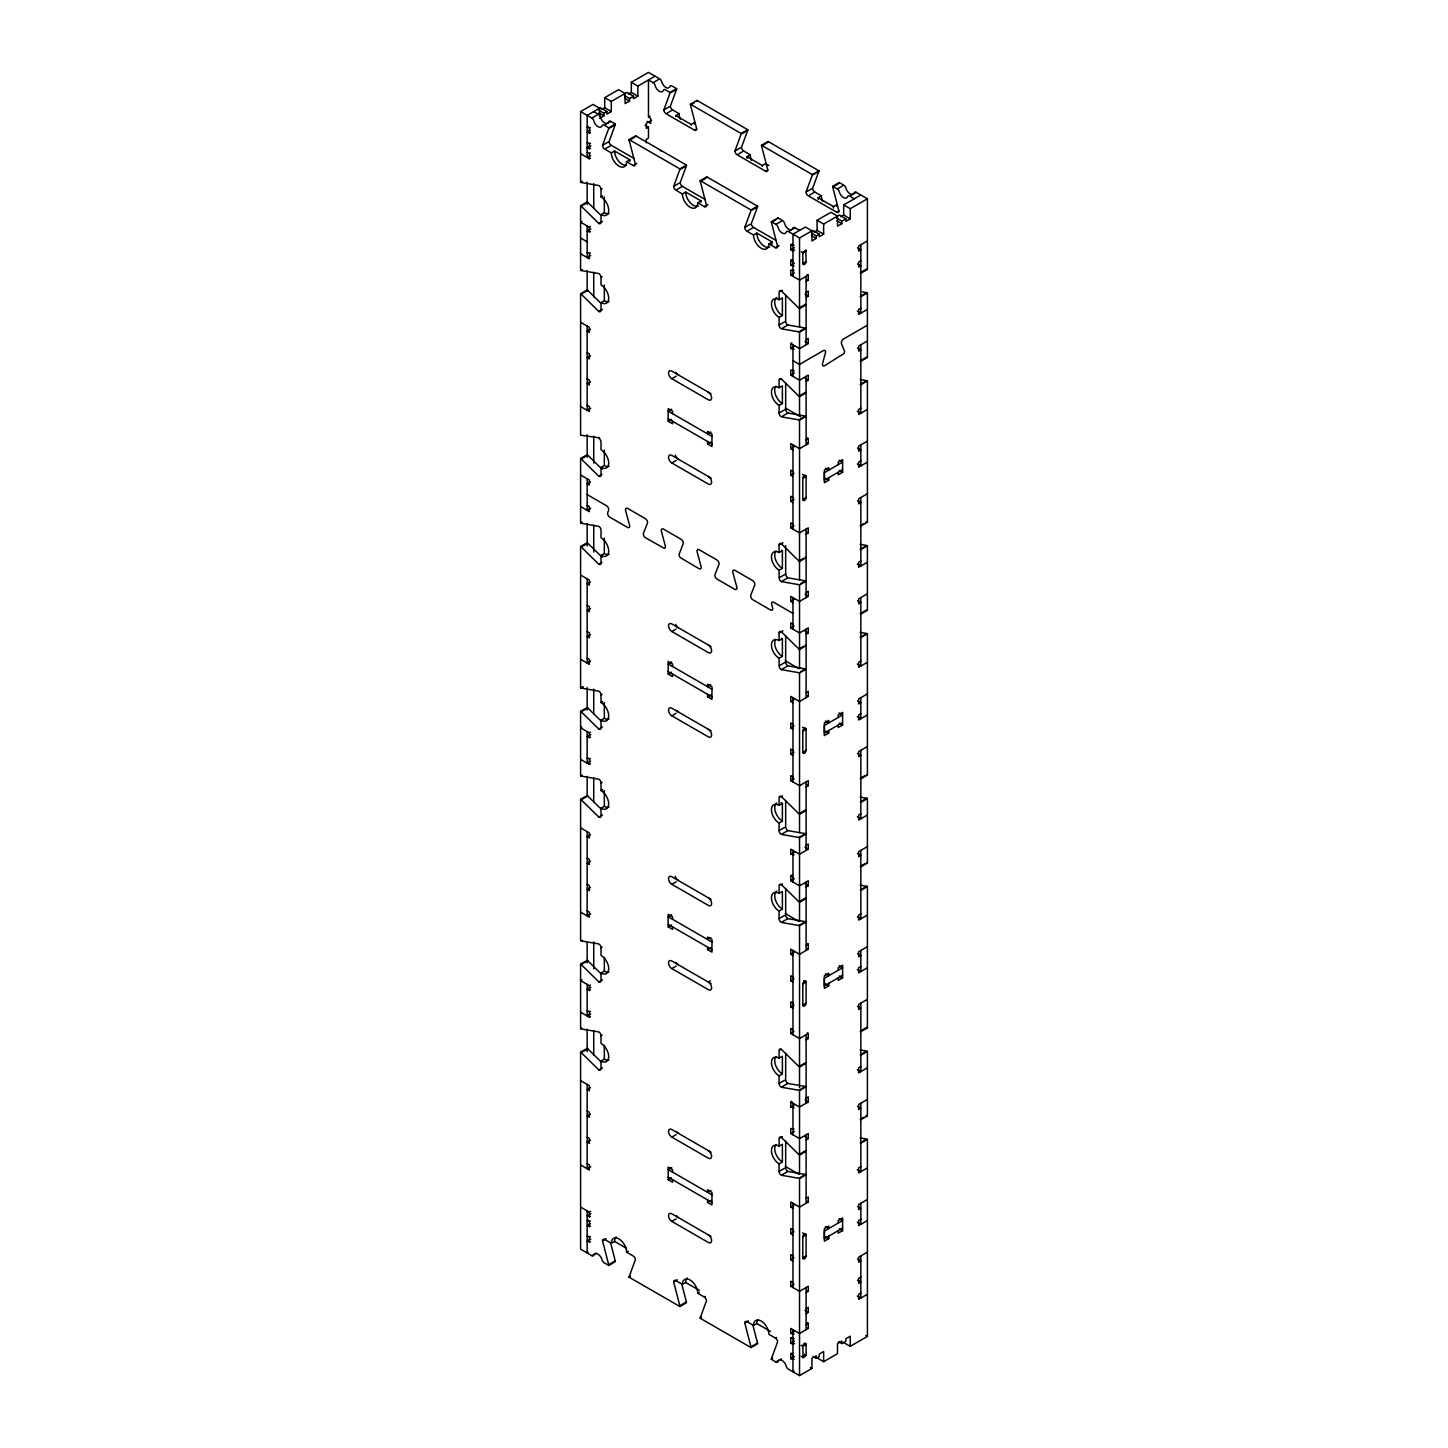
<?xml version="1.0" encoding="UTF-8"?>
<svg xmlns="http://www.w3.org/2000/svg" width="1448" height="1448" viewBox="0 0 1448 1448"><rect width="100%" height="100%" fill="white"/><g stroke="black" fill="none" stroke-linecap="round" stroke-linejoin="round"><path stroke-width="1.5" d="M802.807 252.622L805.83 249.997L806.102 261.581A2.317 1.339 -60 0 1 804.455 264.423A2.317 1.339 -60 0 1 802.807 263.482L802.807 252.622L801.178 251.681M806.102 1355.274L803.097 1357.898L802.807 1346.314A2.317 1.339 -60 0 1 804.455 1343.473L806.102 1344.414L806.102 1355.274L804.455 1354.314M611.291 152.891L614.567 151.008L629.898 159.841L626.604 161.742A10.842 6.263 60 0 1 618.948 166.176A10.842 6.263 60 0 1 611.291 152.891L604.721 149.108A3.095 1.792 60 0 1 602.531 145.307L608.703 128.528A3.095 1.792 60 0 0 608.794 127.858L615.346 124.057L610.73 121.397A3.095 1.792 60 0 0 608.975 121.397L608.051 122.881M615.346 124.057A3.095 1.792 60 0 1 615.255 124.745L609.101 141.524A3.095 1.792 60 0 0 611.291 145.307L634.061 158.465M751.512 160.33A10.842 6.263 60 0 1 750.263 154.773L743.711 150.972A3.095 1.792 60 0 1 741.521 147.189L747.675 130.41A3.095 1.792 60 0 0 747.765 129.741L696.977 100.401L690.406 104.202A3.095 1.792 60 0 0 690.497 104.98L696.669 128.872L694.479 130.139L666.026 113.704A3.095 1.792 60 0 1 663.836 109.921L669.99 93.143A3.095 1.792 60 0 0 670.08 92.473L676.65 88.672L672.035 86.011A3.095 1.792 60 0 0 669.971 86.5A6.19 3.584 60 0 1 669.356 87.477M676.65 88.672A3.095 1.792 60 0 1 676.56 89.342L670.406 106.12A3.095 1.792 60 0 0 672.596 109.921L679.148 113.704A10.842 6.263 60 0 0 680.397 119.279M682.406 193.96L685.682 192.059L701.013 200.91L697.737 202.81A10.842 6.263 60 0 1 690.062 207.227A10.842 6.263 60 0 1 682.406 193.96L675.836 190.159A3.095 1.792 60 0 1 673.646 186.376L679.818 169.579A3.095 1.792 60 0 0 679.908 168.909L686.479 165.126L635.672 135.804L629.102 139.587A3.095 1.792 60 0 0 629.21 140.365L635.364 164.276A3.095 1.792 60 0 1 633.174 165.543L626.604 161.742M686.479 165.126A3.095 1.792 60 0 1 686.388 165.796L680.216 182.575A3.095 1.792 60 0 0 682.406 186.376L705.176 199.516M822.645 201.399A10.842 6.263 60 0 1 821.396 195.824L814.826 192.041A3.095 1.792 60 0 1 812.636 188.24L818.79 171.461A3.095 1.792 60 0 0 818.898 170.792L768.092 141.47L761.521 145.252A3.095 1.792 60 0 0 761.612 146.031L767.784 169.941L765.594 171.208L737.141 154.773A3.095 1.792 60 0 1 734.951 150.972L741.105 134.193A3.095 1.792 60 0 0 741.213 133.524L747.765 129.741M753.521 235.01L756.797 233.11L772.128 241.961L768.852 243.861A10.842 6.263 60 0 1 761.177 248.278A10.842 6.263 60 0 1 753.521 235.01L746.951 231.228A3.095 1.792 60 0 1 744.761 227.427L750.933 210.648A3.095 1.792 60 0 0 751.023 209.978L757.594 206.177L706.787 176.855L700.235 180.656A3.095 1.792 60 0 0 700.325 181.434L706.479 205.326A3.095 1.792 60 0 1 704.289 206.593L697.737 202.81M757.594 206.177A3.095 1.792 60 0 1 757.503 206.847L751.331 223.644A3.095 1.792 60 0 0 753.521 227.427L776.291 240.567M860.365 272.912A3.095 1.792 60 0 0 860.836 273.256L867.406 269.455L867.406 198.792L856.221 192.349A3.095 1.792 60 0 0 854.465 192.349L853.542 193.815A6.19 3.584 60 0 1 846.519 189.76L845.596 187.226A3.095 1.792 60 0 0 843.84 185.199L839.207 182.52L832.654 186.321A3.095 1.792 60 0 0 832.745 187.1L838.899 210.992L836.709 212.259L808.256 195.824A3.095 1.792 60 0 1 806.065 192.041L812.238 175.262A3.095 1.792 60 0 0 812.328 174.593L818.898 170.792M681.755 1284.032L686.388 1301.969A3.095 1.792 60 0 1 686.479 1302.747L679.908 1306.53L629.102 1277.208A3.095 1.792 60 0 1 629.21 1276.539L635.364 1259.76A3.095 1.792 60 0 0 633.174 1255.959L626.604 1252.176A10.842 6.263 60 0 0 618.948 1238.891A10.842 6.263 60 0 0 611.291 1243.325L604.721 1239.524A3.095 1.792 60 0 0 602.531 1240.791L608.703 1264.701A3.095 1.792 60 0 1 608.794 1265.48L615.346 1261.679A3.095 1.792 60 0 0 615.255 1260.9L610.64 1242.981M752.87 1325.101L757.503 1343.02A3.095 1.792 60 0 1 757.594 1343.798L751.023 1347.599L700.235 1318.259A3.095 1.792 60 0 1 700.325 1317.59L706.479 1300.811A3.095 1.792 60 0 0 704.289 1297.028L697.737 1293.227A10.842 6.263 60 0 0 690.062 1279.96A10.842 6.263 60 0 0 682.406 1284.376L675.836 1280.593A3.095 1.792 60 0 0 673.646 1281.86L679.818 1305.752A3.095 1.792 60 0 1 679.908 1306.53M817.07 1357.88L823.641 1361.681L823.641 1351.563L819.26 1354.097L819.26 1356.613L816.31 1358.333L816.31 1355.799L811.93 1358.333L811.93 1368.432L799.531 1375.6L788.346 1369.138A3.095 1.792 60 0 1 786.59 1367.111L785.667 1364.577A6.19 3.584 60 0 0 778.644 1360.523L777.721 1361.989A3.095 1.792 60 0 1 775.965 1361.989L771.35 1359.328A3.095 1.792 60 0 1 771.44 1358.658L777.594 1341.88A3.095 1.792 60 0 0 775.404 1338.079L768.852 1334.296A10.842 6.263 60 0 0 761.177 1321.01A10.842 6.263 60 0 0 753.521 1325.445L746.951 1321.644A3.095 1.792 60 0 0 744.761 1322.911L750.933 1346.821A3.095 1.792 60 0 1 751.023 1347.599M601.011 215.354L587.798 202.394A3.095 1.792 60 0 0 587.164 201.924L580.594 205.707A3.095 1.792 60 0 1 581.227 206.177L598.839 223.463A3.095 1.792 60 0 0 601.029 222.214L601.029 214.63A10.842 6.263 60 0 0 608.703 210.195A10.842 6.263 60 0 0 601.029 196.928L601.029 189.344A3.095 1.792 60 0 0 598.839 185.543L581.227 182.502A3.095 1.792 60 0 1 580.594 182.249L580.594 111.587L593.01 104.419L599.581 108.22L599.581 116.311M604.721 97.668L611.273 101.45L611.273 111.568L604.721 107.767L604.721 97.668L618.549 89.667L625.12 93.468L625.12 103.586L629.5 101.052L629.5 98.518L624.577 95.677M655.039 76.201L637.88 86.102L637.88 96.201L631.31 92.419L631.31 82.301L648.469 72.4L659.654 78.862A3.095 1.792 60 0 1 661.718 81.74A6.19 3.584 60 0 0 668.379 88.02M599.581 108.22L587.164 115.369L587.164 157.506L590.675 155.479M611.273 101.45L626.948 92.419L633.5 96.201L633.5 98.736L637.88 96.201M601.789 109.451L604.721 107.767M628.396 94.102L631.31 92.419M580.594 111.587L591.779 118.048L597.264 114.881M647.147 121.361L650.659 123.388L650.659 118.32L648.469 117.071L648.469 79.984L653.084 82.645L658.55 79.495M599.019 110.428L603.943 113.27L606.911 111.568L606.911 114.102L611.273 111.568M629.5 98.518L633.5 96.201M599.581 118.32L603.943 115.804L603.943 113.27M588.268 126.537L587.164 127.171L590.458 127.804M590.458 130.338L587.164 132.239L590.458 132.854M605.264 124.564L610.73 121.397M609.789 127.895L615.255 124.745M671.094 92.509L676.56 89.342M587.164 142.755L590.458 143.388M590.82 145.705L587.164 147.823L590.458 148.456M648.469 117.071L650.116 116.112M602.531 145.307L607.997 142.157M663.836 109.921L669.302 106.754M587.164 152.456L590.458 153.09M651.528 120.347L646.279 123.388L646.279 128.438L648.469 127.171L648.469 138.121L646.279 139.388L646.279 142.755M605.807 148.474L611.291 145.307M667.112 113.089L672.596 109.921M580.594 153.723L589.354 158.773L590.458 158.14M629.21 140.365L634.677 137.216M690.497 104.98L694.153 102.862M675.908 116.419A10.842 6.263 60 0 1 675.872 115.605L679.148 113.704M580.594 182.249L582.241 181.29M581.227 182.502L582.313 181.869M691.167 125.234A10.842 6.263 60 0 0 691.203 124.456L694.479 122.555A10.842 6.263 60 0 1 694.352 124.094M633.174 165.543L636.83 163.425M601.029 189.344L602.133 188.711M582.313 205.544L587.798 202.394M601.029 196.928L602.676 195.969M581.915 221.435L580.594 222.178L589.354 227.245L590.458 226.612M601.029 214.63L604.323 212.729A10.842 6.263 60 0 0 609.029 213.58M680.904 168.963L686.388 165.796M742.209 133.56L747.675 130.41M598.839 223.463L602.495 221.363M590.82 228.929L587.164 231.028L590.458 231.662M673.646 186.376L679.112 183.208M734.951 150.972L740.417 147.823M676.922 189.525L682.406 186.376M738.227 154.14L743.711 150.972M700.325 181.434L705.791 178.267M761.612 146.031L767.096 142.881M747.114 158.357A10.842 6.263 60 0 1 746.987 156.674L750.263 154.773M587.164 252.513L590.458 253.147M590.675 255.554L587.164 257.581L587.164 225.978M580.594 205.707L580.594 270.269L581.698 269.636M762.281 166.285A10.842 6.263 60 0 0 762.318 165.506L765.594 163.624L768.888 165.506M580.594 270.269A3.095 1.792 60 0 0 581.227 270.523L582.313 269.889M704.289 206.593L707.945 204.494M601.011 303.374L587.798 290.414A3.095 1.792 60 0 0 587.164 289.944L580.594 293.727A3.095 1.792 60 0 1 581.227 294.197L598.839 311.483A3.095 1.792 60 0 0 601.029 310.234L601.029 302.65A10.842 6.263 60 0 0 608.703 298.216A10.842 6.263 60 0 0 601.029 284.948L601.029 277.364L602.133 276.731M582.313 293.564L587.798 290.414M752.019 210.014L757.503 206.847M813.324 174.629L818.79 171.461M601.029 302.65L604.323 300.75A10.842 6.263 60 0 0 609.029 301.6M598.839 311.483L602.495 309.383M744.761 227.427L750.227 224.277M806.065 192.041L811.532 188.874M748.055 230.594L753.521 227.427M809.341 195.19L814.826 192.041M768.852 243.861L775.404 247.662A3.095 1.792 60 0 0 777.594 246.395L771.44 222.485A3.095 1.792 60 0 1 771.35 221.707L777.92 217.924L782.535 220.585A3.095 1.792 60 0 1 784.599 223.463A6.19 3.584 60 0 0 788.726 229.218A6.19 3.584 60 0 0 792.852 228.223A3.095 1.792 60 0 1 794.916 227.734L799.531 230.395M771.44 222.485L773.63 221.218M774.716 220.585L775.82 219.951M832.745 187.1L833.831 186.466M834.555 186.032L838.211 183.932M590.458 329.203L587.164 331.103L589.354 332.37L589.354 327.302L580.594 322.252M818.229 199.408A10.842 6.263 60 0 1 818.102 197.724L821.396 195.824M771.35 221.707L775.965 224.368L781.431 221.218M832.654 186.321L837.27 188.982L842.736 185.833M789.45 230.902L794.916 227.734M850.736 195.498L856.221 192.349M833.306 208.114A10.842 6.263 60 0 0 833.433 206.575L836.709 204.675A10.842 6.263 60 0 1 836.582 206.213M817.07 220.277L823.641 224.06L823.641 234.178L817.07 230.377L817.07 220.277L830.917 212.277L837.487 216.078L837.487 226.196L841.867 223.662L841.867 221.128L836.926 218.286M867.406 198.792L850.248 208.693L850.248 218.811L843.677 215.028L843.677 204.91L860.836 195.009M775.404 247.662L779.06 245.545M590.458 355.756L587.164 357.638L589.354 358.905L589.354 353.855L587.164 352.588M775.965 224.368A3.095 1.792 60 0 1 778.029 227.245A6.19 3.584 60 0 0 782.155 233.001A6.19 3.584 60 0 0 786.282 232.024A3.095 1.792 60 0 1 788.346 231.517L799.531 237.979L811.93 230.829L811.93 240.929L816.31 238.413L816.31 235.879L811.387 233.037M823.641 224.06L839.297 215.028L845.867 218.811L845.867 221.345L850.248 218.811M794.608 250.106L792.961 251.047L790.771 249.78L790.771 244.73L791.875 244.097M814.156 232.06L817.07 230.377M840.763 216.711L843.677 215.028M794.065 245.364L790.771 244.73M790.771 249.78L794.427 247.68M816.31 235.879L819.26 234.178L819.26 236.694L823.641 234.178M841.867 221.128L845.867 218.811M802.807 252.948L806.102 251.047M794.065 265.998L790.771 265.364L790.771 260.314L791.875 259.681M790.771 265.364L794.427 263.264M590.458 381.874L587.164 383.774L589.354 385.041L589.354 379.973L587.164 378.706M802.807 263.482L806.102 261.581M794.065 270.631L790.771 269.998L790.771 275.066L799.531 280.116L808.292 275.066L808.292 280.116L806.102 281.383M790.771 275.066L794.427 272.948M867.406 240.929L858.646 245.997L858.646 251.047L860.836 249.78L857.542 247.879M780.201 291.519L782.391 290.252M590.675 408.3L587.164 410.309L587.164 326.053M779.096 317.42A10.842 6.263 60 0 1 771.44 304.152A10.842 6.263 60 0 1 779.096 299.736L782.391 297.836L782.391 315.537L779.096 317.42L779.096 325.004A3.095 1.792 60 0 0 781.286 328.805L798.898 331.845A3.095 1.792 60 0 1 799.531 332.117L806.102 328.316A3.095 1.792 60 0 0 805.468 328.062L787.857 325.004L782.391 328.171M806.102 292.333L808.292 291.066L808.292 296.134L806.102 297.401M860.836 260.731L858.646 261.998L858.646 267.066L860.836 265.798L857.542 263.898M711.04 393.766L671.818 371.122A4.652 2.679 60 0 0 668.542 373.023A4.652 2.679 60 0 0 671.818 378.706L676.198 376.19M800.002 307.537L805.468 304.388M861.307 272.152L866.773 268.984A3.095 1.792 60 0 0 867.406 269.455M806.102 304.858L799.531 308.641A3.095 1.792 60 0 1 798.898 308.171L781.286 290.885A3.095 1.792 60 0 0 779.096 292.152L779.096 299.736M779.096 325.004L784.563 321.854M580.594 293.727L580.594 435.052A3.095 1.792 60 0 0 581.227 435.305L599.671 437.875M798.898 331.845L804.382 328.696M865.687 293.311L860.202 296.46A3.095 1.792 60 0 1 860.836 296.713L867.406 292.93L867.406 357.475L860.836 361.276A3.095 1.792 60 0 1 860.202 360.805M602.205 557.353L587.798 543.217A3.095 1.792 60 0 0 587.164 542.747L580.594 546.529A3.095 1.792 60 0 1 581.227 547L598.839 564.286A3.095 1.792 60 0 0 601.029 563.037L601.029 555.453A10.842 6.263 60 0 0 608.703 551.018A10.842 6.263 60 0 0 601.029 537.751L601.029 530.167A3.095 1.792 60 0 0 598.839 526.366L581.227 523.325A3.095 1.792 60 0 1 580.594 523.072L580.594 458.509L587.164 454.726A3.095 1.792 60 0 1 587.798 455.197L602.205 469.333M580.594 458.509A3.095 1.792 60 0 1 581.227 458.98L586.15 456.138M671.673 409.132L668.18 411.16L711.964 436.427M794.065 349.221L790.771 348.588L790.771 343.538L791.875 342.904M790.771 348.588L794.427 346.47M806.102 339.737L808.292 338.47L808.292 343.538L799.531 348.588L790.771 343.538M860.836 308.134L858.646 309.401L858.646 314.451L867.406 309.401M672.542 413.676L672.542 411.16L668.18 408.626L668.18 421.259L671.456 419.377M581.227 458.98L598.839 476.265A3.095 1.792 60 0 0 601.029 475.016L601.029 467.433L604.323 465.532A10.842 6.263 60 0 0 609.137 466.346M599.671 475.795L601.861 474.528M590.458 481.949L587.164 483.831L589.354 485.098L589.354 480.048L580.594 474.98M867.406 325.203L843.551 338.977A3.095 1.792 -60 0 0 841.487 343.574L844.419 351.013A3.095 1.792 -60 0 1 844.075 353.457L824.618 365.711A3.095 1.792 -60 0 1 822.518 363.665L825.451 352.823A3.095 1.792 -60 0 0 823.387 350.615L799.531 364.389L792.961 360.588M794.065 370.706L790.771 370.073L790.771 375.123L799.531 380.191L808.292 375.123L808.292 380.191L806.102 381.458M780.201 379.539L781.286 378.905L798.898 396.191A3.095 1.792 60 0 0 799.531 396.662L806.102 392.879A3.095 1.792 60 0 1 805.468 392.408L800.002 395.557M790.771 375.123L794.427 373.023M779.096 405.44A10.842 6.263 60 0 1 771.44 392.173A10.842 6.263 60 0 1 779.096 387.756L782.391 385.856L782.391 403.558L779.096 405.44L779.096 413.024A3.095 1.792 60 0 0 781.286 416.825L798.898 419.866A3.095 1.792 60 0 1 799.531 420.137L806.102 416.336A3.095 1.792 60 0 0 805.468 416.083L787.857 413.024L782.391 416.191M867.406 341.004L858.646 346.054L858.646 351.122L860.836 349.855L857.542 347.954M710.859 432.011L707.583 433.911L707.583 431.377L711.964 433.911L711.964 446.545L707.583 444.011L707.583 441.495M590.675 508.357L587.164 510.384L587.164 478.781M711.221 478.148L671.818 455.396A4.652 2.679 60 0 0 668.542 457.297A4.652 2.679 60 0 0 671.818 462.98L676.198 460.446M707.583 444.011L710.859 442.129M861.307 360.172L866.773 357.004A3.095 1.792 60 0 0 867.406 357.475M580.594 523.072L582.241 522.113M779.096 413.024L784.563 409.875M798.898 419.866L804.382 416.716M865.687 381.331L860.202 384.48A3.095 1.792 60 0 1 860.836 384.734L867.406 380.951L867.406 522.257L860.836 526.058A3.095 1.792 60 0 1 860.202 525.588M581.227 547L586.15 544.158M601.029 555.453L604.323 553.552A10.842 6.263 60 0 0 609.137 554.367M807.188 437.911L808.292 438.545L808.292 443.595L799.531 448.645L790.771 443.595L790.771 448.645L794.065 446.762M806.102 439.812L808.292 438.545M860.836 408.209L858.646 409.476L858.646 414.526L867.406 409.476M599.671 563.815L601.861 562.548M590.458 582.005L587.164 583.906L589.354 585.173L589.354 580.105L580.594 575.055M792.961 471.414L790.771 470.148L790.771 475.197L794.065 473.297M802.807 478.365L806.102 476.464L806.102 497.533A2.317 1.339 -60 0 1 804.455 500.375A2.317 1.339 -60 0 1 802.807 499.433L802.807 478.365A2.317 1.339 -60 0 1 804.455 475.505A2.317 1.339 -60 0 1 806.102 476.464L802.59 474.437M867.406 441.079L858.646 446.129L858.646 451.179L860.836 449.912L857.542 448.029M590.458 608.558L587.164 610.441L589.354 611.708L589.354 606.658L587.164 605.391M842.591 469.713L824.346 480.247L824.346 472.663L842.591 462.129L839.08 460.12M792.961 497.533L790.771 496.266L790.771 501.316L794.065 499.433M860.836 460.88L858.646 462.129L858.646 467.197L867.406 462.129M828.745 477.713L828.745 480.247L824.365 482.781L824.365 470.129L828.745 467.614L828.745 470.129L825.451 468.229M838.229 464.663L838.229 462.129L842.609 459.595L842.609 472.247L838.229 474.763L838.229 472.247M802.807 499.433L806.102 497.533M590.458 634.677L587.164 636.577L589.354 637.844L589.354 632.776L587.164 631.509M792.961 524.067L790.771 522.8L790.771 527.868L794.065 525.968M785.667 545.534L785.667 574.023A3.095 1.792 60 0 0 787.857 577.806L805.468 580.865A3.095 1.792 60 0 1 806.102 581.119L799.531 584.92A3.095 1.792 60 0 0 798.898 584.666L781.286 581.607A3.095 1.792 60 0 1 779.096 577.806L779.096 570.222A10.842 6.263 60 0 1 771.44 556.955A10.842 6.263 60 0 1 779.096 552.539L779.096 544.955L782.934 542.729M867.406 493.732L858.646 498.8L858.646 503.85L860.836 502.583L857.542 500.682M806.102 534.185L808.292 532.918L808.292 527.868L799.531 532.918L790.771 527.868M590.675 661.102L587.164 663.112L587.164 578.856M779.096 552.539L782.391 550.638L782.391 568.34L779.096 570.222M711.04 646.568L671.818 623.925A4.652 2.679 60 0 0 668.542 625.826A4.652 2.679 60 0 0 671.818 631.509L676.198 628.993M779.096 544.955A3.095 1.792 60 0 1 781.286 543.688L798.898 560.973L803.839 558.132M862.393 524.321L863.497 523.687M865.687 522.42L866.773 521.787A3.095 1.792 60 0 0 867.406 522.257M580.594 546.529L580.594 687.854L582.241 686.895M580.594 687.854A3.095 1.792 60 0 0 581.227 688.108L583.417 686.841M779.911 577.336L785.667 574.023M781.286 581.607L787.042 578.295M601.011 720.959L587.798 708A3.095 1.792 60 0 0 587.164 707.529L580.594 711.312A3.095 1.792 60 0 1 581.227 711.783L598.839 729.068A3.095 1.792 60 0 0 601.029 727.819L601.029 720.235A10.842 6.263 60 0 0 608.703 715.801A10.842 6.263 60 0 0 601.029 702.533L601.029 694.949L602.133 694.316M800.545 583.707L805.468 580.865M865.687 546.113L860.202 549.263A3.095 1.792 60 0 1 860.836 549.516L867.406 545.733L867.406 610.278L860.836 614.079A3.095 1.792 60 0 1 860.202 613.608M582.313 711.149L587.798 708M601.029 702.533L602.676 701.592M671.673 661.935L668.18 663.962L711.964 689.248M806.102 592.54L808.292 591.273L808.292 596.341L799.531 601.391L790.771 596.341L790.771 601.391L794.065 599.49M860.836 560.937L858.646 562.204L858.646 567.254L867.406 562.204M672.542 666.478L672.542 663.962L668.18 661.428L668.18 674.08L671.456 672.18M581.915 727.041L580.594 727.801L589.354 732.851L590.458 732.217M601.029 720.235L604.323 718.335A10.842 6.263 60 0 0 609.029 719.185M598.839 729.068L602.495 726.968M590.82 734.534L587.164 736.634L590.458 737.267M785.667 635.744L785.667 662.044A3.095 1.792 60 0 0 787.857 665.827L805.468 668.886A3.095 1.792 60 0 1 806.102 669.139L799.531 672.94A3.095 1.792 60 0 0 798.898 672.687L781.286 669.628A3.095 1.792 60 0 1 779.096 665.827L779.096 658.243A10.842 6.263 60 0 1 771.44 644.975A10.842 6.263 60 0 1 779.096 640.559L779.096 632.975L782.934 630.767M792.961 624.142L790.771 622.875L790.771 627.925L794.065 626.043M779.096 640.559L782.391 638.659L782.391 656.36L779.096 658.243M867.406 593.807L858.646 598.857L858.646 603.925L860.836 602.658L857.542 600.757M710.859 684.814L707.583 686.714L707.583 684.18L711.964 686.714L711.964 699.348L707.583 696.832L707.583 694.298M587.164 758.137L590.458 758.77M806.102 634.26L808.292 632.993L808.292 627.925L799.531 632.993L790.771 627.925M590.675 761.159L587.164 763.187L587.164 731.584M711.04 730.842L671.818 708.199A4.652 2.679 60 0 0 668.542 710.099A4.652 2.679 60 0 0 671.818 715.783L676.198 713.249M580.594 759.386L589.354 764.454L590.458 763.82M707.583 696.832L710.859 694.931M779.096 632.975A3.095 1.792 60 0 1 781.286 631.708L798.898 648.994L803.839 646.152M862.393 612.341L866.773 609.807A3.095 1.792 60 0 0 867.406 610.278M580.594 711.312L580.594 775.875L581.698 775.241M580.594 775.875A3.095 1.792 60 0 0 581.227 776.128L582.313 775.495M779.911 665.356L785.667 662.044M781.286 669.628L787.042 666.315M601.011 808.98L587.798 796.02A3.095 1.792 60 0 0 587.164 795.549L580.594 799.332A3.095 1.792 60 0 1 581.227 799.803L598.839 817.088A3.095 1.792 60 0 0 601.029 815.839L601.029 808.256A10.842 6.263 60 0 0 608.703 803.821A10.842 6.263 60 0 0 601.029 790.554L601.029 782.97L602.133 782.336M800.545 671.727L805.468 668.886M865.687 634.134L860.202 637.283A3.095 1.792 60 0 1 860.836 637.536L867.406 633.753L867.406 775.06L860.836 778.861A3.095 1.792 60 0 1 860.202 778.391L865.126 775.549M582.313 799.169L587.798 796.02M601.029 790.554L602.676 789.613M601.029 808.256L604.323 806.355A10.842 6.263 60 0 0 609.029 807.206M806.102 692.615L808.292 691.348L808.292 696.398L799.531 701.466L790.771 696.398L790.771 701.466L794.065 699.565M860.836 661.012L858.646 662.279L858.646 667.329L867.406 662.279M598.839 817.088L602.495 814.989M590.458 834.808L587.164 836.709L589.354 837.976L589.354 832.926L580.594 827.858M792.961 724.217L790.771 722.95L790.771 728L794.065 726.1M802.807 731.168L806.102 729.267A2.317 1.339 -60 0 0 804.455 728.326A2.317 1.339 -60 0 0 802.807 731.168L802.807 752.236A2.317 1.339 -60 0 0 804.455 753.177A2.317 1.339 -60 0 0 806.102 750.336L806.102 729.267L802.59 727.24M867.406 693.882L858.646 698.932L858.646 703.981L860.836 702.714L857.542 700.832M590.458 861.361L587.164 863.261L589.354 864.51L589.354 859.46L587.164 858.193M842.591 722.516L824.346 733.05L824.346 725.466L842.591 714.932L839.08 712.923M792.961 750.336L790.771 749.069L790.771 754.118L794.065 752.236M860.836 713.683L858.646 714.932L858.646 720L867.406 714.932M828.745 730.516L828.745 733.05L824.365 735.584L824.365 722.932L828.745 720.416L828.745 722.932L825.451 721.032M838.229 717.466L838.229 714.932L842.609 712.398L842.609 725.05L838.229 727.566L838.229 725.05M802.807 752.236L806.102 750.336M590.458 887.479L587.164 889.38L589.354 890.647L589.354 885.579L587.164 884.312M792.961 776.87L790.771 775.621L790.771 780.671L794.065 778.771M780.201 797.124L782.391 795.857M867.406 746.534L858.646 751.603L858.646 756.652L860.836 755.385L857.542 753.485M806.102 786.988L808.292 785.721L808.292 780.671L799.531 785.721L790.771 780.671M590.675 913.905L587.164 915.914L587.164 831.659M779.096 823.025A10.842 6.263 60 0 1 771.44 809.758A10.842 6.263 60 0 1 779.096 805.341L782.391 803.441L782.391 821.143L779.096 823.025L779.096 830.609A3.095 1.792 60 0 0 781.286 834.41L798.898 837.469A3.095 1.792 60 0 1 799.531 837.722L806.102 833.921A3.095 1.792 60 0 0 805.468 833.668L787.857 830.609L782.391 833.776M711.04 899.371L671.818 876.728A4.652 2.679 60 0 0 668.542 878.628A4.652 2.679 60 0 0 671.818 884.312L676.198 881.796M801.088 812.509L802.192 811.894M803.278 811.26L805.468 809.993M580.594 799.332L580.594 940.657A3.095 1.792 60 0 0 581.227 940.91L582.313 940.277M779.096 830.609L784.563 827.46M601.011 973.762L587.798 960.802A3.095 1.792 60 0 0 587.164 960.332L580.594 964.115A3.095 1.792 60 0 1 581.227 964.585L598.839 981.889A3.095 1.792 60 0 0 601.029 980.622L601.029 973.038A10.842 6.263 60 0 0 608.703 968.603A10.842 6.263 60 0 0 601.029 955.336L601.029 947.752L602.133 947.119M798.898 837.469L804.382 834.301M861.85 801.124L866.773 798.282A3.095 1.792 60 0 1 867.406 798.536L867.406 863.08L860.836 866.881M867.406 798.536L860.836 802.319A3.095 1.792 60 0 0 860.202 802.065M582.313 963.952L587.798 960.802M671.673 914.738L668.18 916.765L711.964 942.051M806.102 845.342L808.292 844.075L808.292 849.143L799.531 854.193L790.771 849.143L790.771 854.193L794.427 852.094M860.836 813.74L858.646 815.007L858.646 820.057L867.406 815.007M672.542 919.299L672.542 916.765L668.18 914.231L668.18 926.883L671.456 924.982M794.065 854.827L790.771 854.193M581.915 979.844L580.594 980.604L589.354 985.654L590.458 985.02M601.029 973.038L604.323 971.137A10.842 6.263 60 0 0 609.029 971.988M598.839 981.889L602.495 979.771M590.82 987.337L587.164 989.437L590.458 990.07M806.102 887.063L808.292 885.796L808.292 880.746L799.531 885.796L790.771 880.746L790.771 875.678L791.875 875.044M780.201 885.144L782.391 883.877M790.771 880.746L794.427 878.628M779.096 911.045A10.842 6.263 60 0 1 771.44 897.778A10.842 6.263 60 0 1 779.096 893.362L782.391 891.461L782.391 909.163L779.096 911.045L779.096 918.629A3.095 1.792 60 0 0 781.286 922.43L798.898 925.489A3.095 1.792 60 0 1 799.531 925.743L806.102 921.942A3.095 1.792 60 0 0 805.468 921.688L787.857 918.629L782.391 921.797M867.406 846.609L858.646 851.659L858.646 856.727L860.836 855.46L857.542 853.56M710.859 937.616L707.583 939.517L707.583 936.983L711.964 939.517L711.964 952.15L707.583 949.635L707.583 947.101M587.164 1010.939L590.458 1011.573M590.675 1013.962L587.164 1015.989L587.164 984.387M711.04 983.645L671.818 961.001A4.652 2.679 60 0 0 668.542 962.902A4.652 2.679 60 0 0 671.818 968.585L676.198 966.051M580.594 1012.188L589.354 1017.256L590.458 1016.623M707.583 949.635L710.859 947.734M800.002 901.163L805.468 898.013M860.202 866.411L865.126 863.569M580.594 964.115L580.594 1028.677L581.698 1028.044M806.102 898.484L799.531 902.267A3.095 1.792 60 0 1 798.898 901.796L781.286 884.511A3.095 1.792 60 0 0 779.096 885.778L779.096 893.362M779.096 918.629L784.563 915.48M601.011 1061.782L587.798 1048.823A3.095 1.792 60 0 0 587.164 1048.352L580.594 1052.135A3.095 1.792 60 0 1 581.227 1052.605L598.839 1069.909A3.095 1.792 60 0 0 601.029 1068.642L601.029 1061.058A10.842 6.263 60 0 0 608.703 1056.624A10.842 6.263 60 0 0 601.029 1043.356L601.029 1035.773L602.133 1035.139M798.898 925.489L804.382 922.322M861.85 889.144L866.773 886.303A3.095 1.792 60 0 1 867.406 886.556L867.406 1027.863L860.836 1031.664A3.095 1.792 60 0 1 860.202 1031.193M867.406 886.556L860.836 890.339A3.095 1.792 60 0 0 860.202 890.086M582.313 1051.972L587.798 1048.823M710.497 980.803L708.307 982.07A4.652 2.679 60 0 1 711.601 987.753A4.652 2.679 60 0 1 708.307 989.654L671.818 968.585M601.029 1061.058L604.323 1059.158A10.842 6.263 60 0 0 609.029 1060.008M807.188 943.517L808.292 944.15L808.292 949.2L799.531 954.268L790.771 949.2L790.771 954.268L794.065 952.368M806.102 945.417L808.292 944.15M860.836 913.815L858.646 915.082L858.646 920.132L867.406 915.082M598.839 1069.909L602.495 1067.791M590.458 1087.611L587.164 1089.511L589.354 1090.778L589.354 1085.729L580.594 1080.66M792.961 977.02L790.771 975.753L790.771 980.803L794.065 978.902M802.807 983.97L806.102 982.07L806.102 1003.138A2.317 1.339 -60 0 1 804.455 1005.98A2.317 1.339 -60 0 1 802.807 1005.039L802.807 983.97A2.317 1.339 -60 0 1 804.455 981.129A2.317 1.339 -60 0 1 806.102 982.07L803.911 980.803M867.406 946.684L858.646 951.734L858.646 956.784L860.836 955.517L857.542 953.635M590.458 1114.164L587.164 1116.064L589.354 1117.313L589.354 1112.263L587.164 1110.996M842.591 975.337L824.346 985.853L824.346 978.269L842.591 967.753L839.08 965.725M792.961 1003.138L790.771 1001.871L790.771 1006.921L794.065 1005.039M860.836 966.486L858.646 967.753L858.646 972.803L867.406 967.753M828.745 983.319L828.745 985.853L824.365 988.387L824.365 975.735L828.745 973.219L828.745 975.735L825.451 973.852M838.229 970.269L838.229 967.735L842.609 965.201L842.609 977.853L838.229 980.368L838.229 977.853M802.807 1005.039L806.102 1003.138M590.458 1140.282L587.164 1142.182L589.354 1143.449L589.354 1138.381L587.164 1137.132M792.961 1029.673L790.771 1028.424L790.771 1033.474L794.065 1031.573M806.102 1039.791L808.292 1038.524L808.292 1033.474L799.531 1038.524L790.771 1033.474M867.406 999.337L858.646 1004.405L858.646 1009.455L860.836 1008.188L857.542 1006.306M780.201 1049.927L781.286 1049.293L798.898 1066.579A3.095 1.792 60 0 0 799.531 1067.049L806.102 1063.266A3.095 1.792 60 0 1 805.468 1062.796L800.002 1065.945M590.675 1166.708L587.164 1168.717L587.164 1084.461M779.096 1075.846A10.842 6.263 60 0 1 771.44 1062.561A10.842 6.263 60 0 1 779.096 1058.144L782.391 1056.244L782.391 1073.945L779.096 1075.846L779.096 1083.43A3.095 1.792 60 0 0 781.286 1087.213L798.898 1090.272A3.095 1.792 60 0 1 799.531 1090.525L806.102 1086.724A3.095 1.792 60 0 0 805.468 1086.471L787.857 1083.43L782.391 1086.579M711.04 1152.174L671.818 1129.53A4.652 2.679 60 0 0 668.542 1131.431A4.652 2.679 60 0 0 671.818 1137.114L676.198 1134.599M862.393 1029.926L866.773 1027.392A3.095 1.792 60 0 0 867.406 1027.863M779.096 1083.43L784.563 1080.262M798.898 1090.272L804.382 1087.104M865.687 1051.719L860.202 1054.868A3.095 1.792 60 0 1 860.836 1055.121L867.406 1051.339L867.406 1115.883L860.836 1119.684A3.095 1.792 60 0 1 860.202 1119.214M580.594 1207.071L589.354 1212.121L590.458 1211.487M590.82 1213.804L587.164 1215.922L590.458 1216.537M671.673 1167.541L668.18 1169.568L711.964 1194.853M794.065 1107.63L790.771 1106.996L790.771 1101.946L791.875 1101.313M588.268 1219.922L587.164 1220.555L590.458 1221.189M790.771 1106.996L794.427 1104.896M806.102 1098.145L808.292 1096.878L808.292 1101.946L799.531 1106.996L790.771 1101.946M860.836 1066.543L858.646 1067.81L858.646 1072.859L867.406 1067.81M590.458 1223.705L587.164 1225.605L590.458 1226.239M672.542 1172.102L672.542 1169.568L668.18 1167.034L668.18 1179.686L671.456 1177.785M587.164 1236.14L590.458 1236.773M590.82 1239.09L587.164 1241.189L590.458 1241.823M794.065 1129.114L790.771 1128.481L790.771 1133.549L799.531 1138.599L808.292 1133.549L808.292 1138.599L806.102 1139.866M602.531 1240.791L606.169 1238.692M780.201 1137.947L782.391 1136.68M790.771 1133.549L794.427 1131.431M588.268 1252.357L587.164 1252.991L587.164 1210.854M779.096 1163.866A10.842 6.263 60 0 1 771.44 1150.581A10.842 6.263 60 0 1 779.096 1146.164L782.391 1144.264L782.391 1161.966L779.096 1163.866L779.096 1171.45A3.095 1.792 60 0 0 781.286 1175.233L798.898 1178.292A3.095 1.792 60 0 1 799.531 1178.545L806.102 1174.744A3.095 1.792 60 0 0 805.468 1174.491L787.857 1171.45L782.391 1174.6M611.291 1243.325L614.567 1241.425A10.842 6.263 60 0 1 616.178 1236.918M580.594 1052.135L580.594 1249.208L591.779 1255.651L596.16 1253.135M867.406 1099.412L858.646 1104.462L858.646 1109.53L860.836 1108.263L857.542 1106.362M710.859 1190.419L707.583 1192.319L707.583 1189.785L711.964 1192.319L711.964 1204.953L707.583 1202.437L707.583 1199.903M711.04 1236.447L671.818 1213.804A4.652 2.679 60 0 0 668.542 1215.705A4.652 2.679 60 0 0 671.818 1221.388L676.198 1218.854M707.583 1202.437L710.859 1200.537M626.604 1252.176L628.251 1251.217M800.002 1153.966L805.468 1150.816A3.095 1.792 60 0 0 806.102 1151.287L799.531 1155.07A3.095 1.792 60 0 1 798.898 1154.599L781.286 1137.313A3.095 1.792 60 0 0 779.096 1138.581L779.096 1146.164M862.393 1117.947L863.497 1117.313M865.687 1116.046L866.773 1115.413A3.095 1.792 60 0 0 867.406 1115.883M609.789 1264.068L615.255 1260.9M779.096 1171.45L784.563 1168.283M798.898 1178.292L804.382 1175.124M865.687 1139.739L860.202 1142.888A3.095 1.792 60 0 1 860.836 1143.142L867.406 1139.359L867.406 1336.414L850.248 1346.314L843.677 1342.531M629.21 1276.539L630.296 1275.905M629.102 1277.208L630.206 1276.575M806.102 1198.22L808.292 1196.953L808.292 1202.003L799.531 1207.071L790.771 1202.003L790.771 1207.071L794.065 1205.17M860.836 1166.617L858.646 1167.884L858.646 1172.934L867.406 1167.884M673.646 1281.86L677.302 1279.742M682.406 1284.376L685.682 1282.494A10.842 6.263 60 0 1 687.311 1277.987M792.961 1229.823L790.771 1228.556L790.771 1233.605L794.065 1231.705M697.737 1293.227L699.366 1292.286M680.904 1305.119L686.388 1301.969M802.807 1236.773L806.102 1234.872L806.102 1255.941A2.317 1.339 -60 0 1 804.455 1258.783A2.317 1.339 -60 0 1 802.807 1257.841L802.807 1236.773A2.317 1.339 -60 0 1 804.455 1233.931A2.317 1.339 -60 0 1 806.102 1234.872L802.59 1232.845M867.406 1199.487L858.646 1204.537L858.646 1209.587L860.836 1208.32L857.542 1206.437M704.289 1297.028L705.393 1296.394M842.591 1228.139L824.346 1238.674L824.346 1231.09L842.591 1220.555L839.08 1218.528M792.961 1255.941L790.771 1254.674L790.771 1259.724L794.065 1257.841M860.836 1219.288L858.646 1220.555L858.646 1225.605L867.406 1220.555M828.745 1236.121L828.745 1238.655L824.365 1241.189L824.365 1228.538L828.745 1226.022L828.745 1228.538L825.451 1226.655M838.229 1223.071L838.229 1220.537L842.609 1218.003L842.609 1230.655L838.229 1233.171L838.229 1230.655M802.807 1257.841L806.102 1255.941M700.325 1317.59L701.411 1316.956M700.235 1318.259L701.321 1317.644M792.961 1282.476L790.771 1281.227L790.771 1286.276L794.065 1284.376M744.761 1322.911L748.417 1320.811M867.406 1252.14L858.646 1257.208L858.646 1262.258L860.836 1260.991L857.542 1259.108M806.102 1292.593L808.292 1291.326L808.292 1286.276L799.531 1291.326L790.771 1286.276M753.521 1325.445L756.797 1323.544A10.842 6.263 60 0 1 757.72 1319.87M806.102 1308.612L808.292 1307.345L808.292 1312.395L806.102 1313.662M860.836 1277.009L858.646 1278.276L858.646 1283.326L860.836 1282.059L857.542 1280.159M752.019 1346.188L757.503 1343.02M775.404 1338.079L776.508 1337.445M807.188 1322.73L808.292 1323.345L808.292 1328.413L799.531 1333.463L790.771 1328.413L790.771 1333.463L794.427 1331.364M806.102 1324.612L808.292 1323.345M860.836 1293.01L858.646 1294.277L858.646 1299.345L867.406 1294.277M794.065 1334.097L790.771 1333.463M794.608 1343.473L792.961 1344.414L790.771 1343.165L790.771 1338.097L791.875 1337.463M794.065 1338.73L790.771 1338.097M790.771 1343.165L794.427 1341.047M771.44 1358.658L772.526 1358.025M771.35 1359.328L772.436 1358.695M775.965 1361.989L781.431 1358.839M794.065 1359.382L790.771 1358.749L790.771 1353.699L791.875 1353.065M790.771 1358.749L794.427 1356.631M802.807 1356.848L806.102 1354.948M794.065 1371.184L792.961 1371.799L792.961 1329.68M838.573 1341.681L841.867 1343.581L845.867 1341.264L845.867 1338.73L850.248 1336.196L850.248 1346.314M823.641 1361.681L837.487 1353.699L837.487 1343.581L841.867 1341.047L841.867 1343.581M862.375 291.899L866.773 292.677A3.095 1.792 60 0 1 867.406 292.93M581.227 270.523L598.839 273.563A3.095 1.792 60 0 1 601.029 277.364M860.166 379.539L866.773 380.697A3.095 1.792 60 0 1 867.406 380.951M860.166 544.321L866.773 545.48A3.095 1.792 60 0 1 867.406 545.733M860.166 632.342L866.773 633.5A3.095 1.792 60 0 1 867.406 633.753M581.227 688.108L598.839 691.149A3.095 1.792 60 0 1 601.029 694.949M860.166 797.124L866.773 798.282M581.227 776.128L598.839 779.169A3.095 1.792 60 0 1 601.029 782.97M860.166 885.144L866.773 886.303M581.227 940.91L598.839 943.951A3.095 1.792 60 0 1 601.029 947.752M860.166 1049.945L866.773 1051.085A3.095 1.792 60 0 1 867.406 1051.339M860.166 1137.965L866.773 1139.105A3.095 1.792 60 0 1 867.406 1139.359M670.08 92.473L665.465 89.794A3.095 1.792 60 0 0 663.401 90.301A6.19 3.584 60 0 1 659.274 91.278A6.19 3.584 60 0 1 655.148 85.523A3.095 1.792 60 0 0 653.084 82.645M690.406 104.202L741.213 133.524M761.521 145.252L812.328 174.593M854.266 198.792L849.65 196.132A3.095 1.792 60 0 0 847.894 196.132L846.971 197.598A6.19 3.584 60 0 1 839.949 193.543L839.026 191.009A3.095 1.792 60 0 0 837.27 188.982M631.31 82.301L637.88 86.102M843.677 204.91L850.248 208.693M675.872 115.605L691.203 124.456M746.987 156.674L762.318 165.506M818.102 197.724L833.433 206.575M624.577 98.211L629.5 101.052M836.926 220.82L841.867 223.662M645.193 125.27L648.469 127.171M600.341 107.767L606.911 111.568M812.708 230.377L819.26 234.178M811.93 230.829L805.378 227.028L792.961 234.196L792.961 276.333M599.019 112.962L603.943 115.804M811.387 235.553L816.31 238.413M593.734 111.587L598.35 114.247A3.095 1.792 60 0 1 600.106 116.274L601.029 118.808A6.19 3.584 60 0 0 607.074 123.406M608.794 127.858L604.16 125.198A3.095 1.792 60 0 0 602.404 125.198L601.481 126.664A6.19 3.584 60 0 1 594.458 122.609L593.535 120.075A3.095 1.792 60 0 0 591.779 118.048M629.102 139.587L679.908 168.909M700.235 180.656L751.023 209.978M790.771 260.314L792.961 261.581M807.188 274.432L808.292 275.066M807.188 279.482L808.292 280.116M857.325 311.175L860.836 313.202L860.836 244.73M804.998 294.234L808.292 296.134M804.998 341.637L808.292 343.538M580.594 237.979L587.164 241.78M804.998 378.29L808.292 380.191M857.325 411.232L860.836 413.259L860.836 344.787M580.594 253.78L589.354 258.848L589.354 253.78M785.305 407.992L800.635 416.843M857.325 463.903L860.836 465.93L860.836 444.862M807.188 442.961L808.292 443.595M839.315 470.347L842.609 472.247M671.818 378.706L708.307 399.775A4.652 2.679 60 0 0 711.601 397.874A4.652 2.679 60 0 0 708.307 392.191M790.771 448.645L792.961 449.912M825.451 478.347L828.745 480.247M790.771 475.197L792.961 476.464M668.18 418.743L711.964 444.011M668.18 421.259L672.542 423.793L672.542 421.259M790.771 501.316L792.961 502.583M587.164 405.259L589.354 406.526L589.354 411.576L580.594 406.526M807.188 532.285L808.292 532.918M857.325 563.978L860.836 566.005L860.836 497.533M671.818 462.98L708.307 484.048A4.652 2.679 60 0 0 711.601 482.148A4.652 2.679 60 0 0 708.307 476.464M804.998 594.44L808.292 596.341M790.771 601.391L792.961 602.658M587.164 494.583L606.549 505.768A3.095 1.792 60 0 1 608.613 510.366L607.689 512.701A3.095 1.792 60 0 0 609.789 517.171L627.491 527.38A3.095 1.792 60 0 0 629.59 525.334L625.572 510.474A3.095 1.792 60 0 1 627.672 508.429L645.374 518.656A3.095 1.792 60 0 1 647.455 523.126L643.455 533.353A3.095 1.792 60 0 0 645.555 537.805L664.234 548.34A3.095 1.792 60 0 0 665.338 545.986L661.338 531.126A3.095 1.792 60 0 1 663.419 529.081L681.121 539.308A3.095 1.792 60 0 1 683.221 543.76L679.202 553.987A3.095 1.792 60 0 0 680.325 557.625L699.004 568.684A3.095 1.792 60 0 0 701.104 566.639L697.085 551.779A3.095 1.792 60 0 1 699.185 549.733L716.887 559.942A3.095 1.792 60 0 1 718.986 564.412L714.968 574.639A3.095 1.792 60 0 0 717.068 579.11L734.769 589.318A3.095 1.792 60 0 0 736.869 587.273L732.851 572.413A3.095 1.792 60 0 1 734.951 570.367L752.652 580.594A3.095 1.792 60 0 1 754.734 585.064L750.734 595.291A3.095 1.792 60 0 0 752.815 599.744L770.517 609.97A3.095 1.792 60 0 0 772.617 607.925L771.712 604.522A3.095 1.792 60 0 1 773.757 602.314L792.961 613.391M587.164 505.334L589.354 506.583L589.354 511.651L580.594 506.583M804.998 631.093L808.292 632.993M857.325 664.035L860.836 666.062L860.836 597.59M785.305 660.795L798.717 668.542M857.325 716.706L860.836 718.733L860.836 697.664M807.188 695.764L808.292 696.398M839.315 723.149L842.609 725.05M671.818 631.509L708.307 652.577A4.652 2.679 60 0 0 711.601 650.695A4.652 2.679 60 0 0 708.307 644.994M790.771 701.466L792.961 702.714M825.451 731.149L828.745 733.05M790.771 728L792.961 729.267M668.18 671.546L711.964 696.832M668.18 674.08L672.542 676.596L672.542 674.08M790.771 754.118L792.961 755.385M587.164 658.062L589.354 659.329L589.354 664.379L580.594 659.329M807.188 785.087L808.292 785.721M857.325 816.781L860.836 818.808L860.836 750.336M671.818 715.783L708.307 736.851A4.652 2.679 60 0 0 711.601 734.951A4.652 2.679 60 0 0 708.307 729.267M804.998 847.243L808.292 849.143M790.771 875.678L792.961 876.945M804.998 883.895L808.292 885.796M857.325 916.837L860.836 918.865L860.836 850.392M785.305 913.598L798.717 921.344M857.325 969.508L860.836 971.536L860.836 950.467M807.188 948.567L808.292 949.2M839.315 975.952L842.609 977.853M671.818 884.312L708.307 905.38A4.652 2.679 60 0 0 711.601 903.498A4.652 2.679 60 0 0 708.307 897.796M790.771 954.268L792.961 955.517M825.451 983.952L828.745 985.853M790.771 980.803L792.961 982.07M668.18 924.349L711.964 949.635M668.18 926.883L672.542 929.399L672.542 926.883M790.771 1006.921L792.961 1008.188M807.188 1032.84L808.292 1033.474M587.164 910.864L589.354 912.131L589.354 917.181L580.594 912.131M807.188 1037.89L808.292 1038.524M857.325 1069.583L860.836 1071.611L860.836 1003.138M804.998 1100.046L808.292 1101.946M804.998 1136.698L808.292 1138.599M857.325 1169.658L860.836 1171.667L860.836 1103.213M785.305 1166.4L798.717 1174.147M857.325 1222.311L860.836 1224.338L860.836 1203.27M807.188 1201.369L808.292 1202.003M839.315 1228.755L842.609 1230.655M671.818 1137.114L708.307 1158.183A4.652 2.679 60 0 0 711.601 1156.3A4.652 2.679 60 0 0 708.307 1150.599M790.771 1207.071L792.961 1208.32M825.451 1236.755L828.745 1238.655M790.771 1233.605L792.961 1234.872M668.18 1177.152L711.964 1202.437M668.18 1179.686L672.542 1182.201L672.542 1179.686M857.325 1296.051L860.836 1298.078L860.836 1255.941M790.771 1259.724L792.961 1260.991M587.164 1163.667L589.354 1164.934L589.354 1169.984L580.594 1164.934M807.188 1290.693L808.292 1291.326M671.818 1221.388L708.307 1242.456A4.652 2.679 60 0 0 711.601 1240.556A4.652 2.679 60 0 0 708.307 1234.872M865.759 1335.472L867.406 1336.414M804.998 1310.494L808.292 1312.395M807.188 1327.78L808.292 1328.413M801.178 1345.373L802.807 1346.314L806.102 1344.414A2.317 1.339 -60 0 0 804.455 1343.473M614.567 1241.425L626.495 1248.303M685.682 1282.494L699.312 1290.349M756.797 1323.544L770.427 1331.4M813.034 1356.432L816.31 1358.333M801.178 1356.215L802.807 1357.156M790.771 1353.699L792.961 1354.948M810.301 1367.491L811.93 1368.432M608.794 1265.48L604.16 1262.801A3.095 1.792 60 0 1 602.096 1259.923A6.19 3.584 60 0 0 597.97 1254.185A6.19 3.584 60 0 0 593.843 1255.163A3.095 1.792 60 0 1 591.779 1255.651M806.102 276.333L806.102 344.787M806.102 376.389L806.102 444.862M806.102 529.135L806.102 597.59M806.102 629.192L806.102 697.664M806.102 781.938L806.102 850.392M806.102 881.995L806.102 950.467M806.102 1034.741L806.102 1103.213M806.102 1134.798L806.102 1203.27M806.102 1287.543L806.102 1329.68M799.531 237.979L799.531 327.031M799.531 332.117L799.531 415.811M799.531 420.137L799.531 579.779M799.531 584.92L799.531 668.614M799.531 672.94L799.531 832.582M799.531 837.722L799.531 921.417M799.531 925.743L799.531 1087.629M799.531 1090.525L799.531 1174.219M799.531 1178.545L799.531 1375.6M792.961 344.787L792.961 376.389M792.961 444.862L792.961 529.135M792.961 597.59L792.961 629.192M792.961 697.664L792.961 781.938M792.961 850.392L792.961 881.995M792.961 950.467L792.961 1034.741M792.961 1103.213L792.961 1134.798M792.961 1203.27L792.961 1287.543M785.667 294.921L785.667 321.221A3.095 1.792 60 0 0 787.857 325.004M785.667 382.942L785.667 409.241A3.095 1.792 60 0 0 787.857 413.024M785.667 800.527L785.667 826.826A3.095 1.792 60 0 0 787.857 830.609M785.667 888.547L785.667 914.846A3.095 1.792 60 0 0 787.857 918.629M785.667 1053.33L785.667 1079.629A3.095 1.792 60 0 0 787.857 1083.43M785.667 1141.35L785.667 1167.649A3.095 1.792 60 0 0 787.857 1171.45M779.096 387.756L779.096 380.172A3.095 1.792 60 0 1 781.286 378.905M779.096 805.341L779.096 797.758A3.095 1.792 60 0 1 781.286 796.49L798.898 813.776A3.095 1.792 60 0 0 799.531 814.247L806.102 810.464A3.095 1.792 60 0 1 805.631 810.12M779.096 1058.144L779.096 1050.56A3.095 1.792 60 0 1 781.286 1049.293M604.323 197L604.323 212.729M604.323 285.021L604.323 300.75M604.323 450.038L604.323 465.532M604.323 538.059L604.323 553.552M604.323 702.606L604.323 718.335M604.323 790.626L604.323 806.355M604.323 957.363L604.323 971.137M604.323 1045.384L604.323 1059.158M593.734 183.697L593.734 208.222M593.734 272.315L593.734 297.003M593.734 436.264L593.734 463.197M593.734 525.117L593.734 552.05M593.734 689.067L593.734 713.755M593.734 777.92L593.734 802.608M593.734 941.87L593.734 968.803M593.734 1030.723L593.734 1055.411M589.354 128.438L589.354 133.488M589.354 144.022L589.354 149.09M589.354 153.723L589.354 158.773M589.354 227.245L589.354 232.295M589.354 732.851L589.354 737.901M589.354 759.386L589.354 764.454M589.354 985.654L589.354 990.704M589.354 1012.188L589.354 1017.256M589.354 1212.121L589.354 1217.171M589.354 1221.804L589.354 1226.872M589.354 1237.407L589.354 1242.456M587.164 182.14L587.164 204.421M587.164 270.758L587.164 290.957M587.164 434.726L587.164 457.17M587.164 523.561L587.164 546.005M587.164 687.529L587.164 709.972M587.164 776.363L587.164 796.563M587.164 942.576L587.164 962.775M587.164 1029.166L587.164 1051.61M867.406 775.06A3.095 1.792 60 0 1 866.773 774.59M660.143 150.158A3.095 1.792 60 0 1 661.338 151.262M838.899 210.992A3.095 1.792 60 0 1 836.709 212.259M768.182 142.248A3.095 1.792 60 0 1 768.092 141.47M767.784 169.941A3.095 1.792 60 0 1 765.594 171.208M697.067 101.179A3.095 1.792 60 0 1 696.977 100.401M696.669 128.872A3.095 1.792 60 0 1 694.479 130.139M839.297 183.299A3.095 1.792 60 0 1 839.207 182.52M867.406 863.08A3.095 1.792 60 0 1 866.773 862.61M678.388 1217.605A4.652 2.679 60 0 1 676.596 1215.94M678.388 1133.332A4.652 2.679 60 0 1 676.596 1131.684M678.388 712A4.652 2.679 60 0 1 676.596 710.335M678.388 627.726A4.652 2.679 60 0 1 675.637 624.414M782.391 656.36A10.842 6.263 60 0 1 775.567 639.509M781.685 638.296A10.842 6.263 60 0 1 782.391 638.659M805.468 645.211A3.095 1.792 60 0 0 806.102 645.681L799.531 649.464A3.095 1.792 60 0 1 798.898 648.994M782.391 821.143A10.842 6.263 60 0 1 775.368 811.785A10.842 6.263 60 0 1 776.743 803.043M781.124 802.826A10.842 6.263 60 0 1 782.391 803.441M782.391 909.163A10.842 6.263 60 0 1 775.368 899.805A10.842 6.263 60 0 1 776.743 891.063M678.388 964.802A4.652 2.679 60 0 1 676.071 962.341M678.388 880.529A4.652 2.679 60 0 1 676.071 878.067M675.637 877.216A4.652 2.679 60 0 1 675.329 876.366M601.029 1035.773A3.095 1.792 60 0 0 598.839 1031.971L581.227 1028.931A3.095 1.792 60 0 1 580.594 1028.677M782.391 1073.945A10.842 6.263 60 0 1 775.639 1065.42A10.842 6.263 60 0 1 775.965 1056.551M782.391 1161.966A10.842 6.263 60 0 1 775.639 1153.441A10.842 6.263 60 0 1 775.965 1144.572M678.388 459.197A4.652 2.679 60 0 1 676.071 456.735M675.637 455.885A4.652 2.679 60 0 1 675.329 455.034M678.388 374.923A4.652 2.679 60 0 1 676.071 372.462M782.391 568.34A10.842 6.263 60 0 1 775.639 559.797A10.842 6.263 60 0 1 775.965 550.946M781.685 550.276A10.842 6.263 60 0 1 782.391 550.638M805.468 557.19A3.095 1.792 60 0 0 806.102 557.661L799.531 561.444A3.095 1.792 60 0 1 798.898 560.973M598.839 438.346A3.095 1.792 60 0 1 601.029 442.147L601.029 449.731A10.842 6.263 60 0 1 608.703 462.998A10.842 6.263 60 0 1 601.029 467.433M706.841 177.434A3.095 1.792 60 0 1 706.787 176.855M778.01 218.702A3.095 1.792 60 0 1 777.92 217.924M635.763 136.583A3.095 1.792 60 0 1 635.672 135.804M769.648 247.047A10.842 6.263 60 0 1 761.395 243.861A10.842 6.263 60 0 1 756.797 233.11M772.128 241.961A10.842 6.263 60 0 1 771.712 244.603M698.533 205.996A10.842 6.263 60 0 1 690.28 202.81A10.842 6.263 60 0 1 685.682 192.059M701.013 200.91A10.842 6.263 60 0 1 700.904 202.304M626.423 165.253A10.842 6.263 60 0 1 618.586 161.108A10.842 6.263 60 0 1 614.567 151.008M629.898 159.841A10.842 6.263 60 0 1 629.789 161.253M782.391 315.537A10.842 6.263 60 0 1 775.368 306.18A10.842 6.263 60 0 1 776.743 297.437M782.391 403.558A10.842 6.263 60 0 1 775.639 395.014A10.842 6.263 60 0 1 775.965 386.163"/></g></svg>
